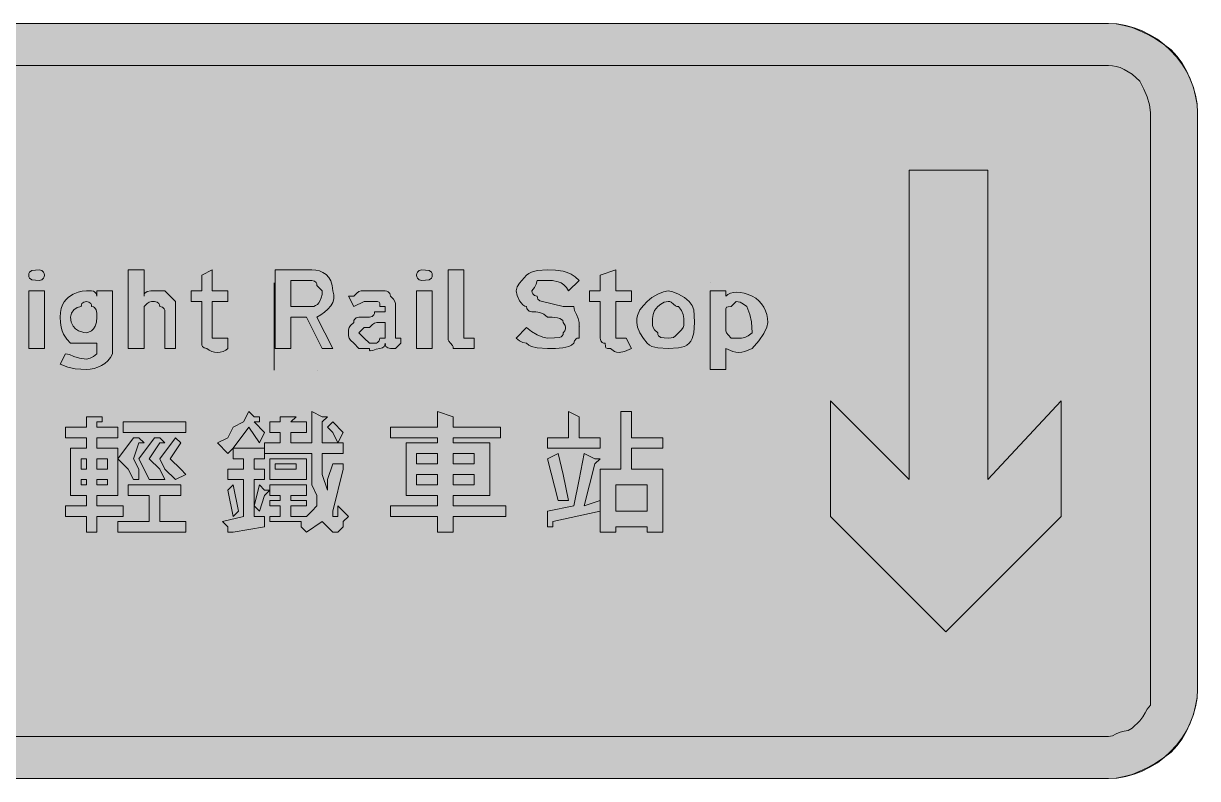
# Model space of a CAD drawing. Header units: metres. Extents: x 11 to 555, y 50 to 222.
# Drawn here: x 286.6 to 555.5, y 49.7 to 222.5 of the extents above; entities that cross this region are included whole.
import ezdxf

# ---------------------------------------------------------------- set-up
doc = ezdxf.new("R2010")
doc.units = ezdxf.units.M
for name, color, linetype, true_color in [('FILL_BLUE_0000FF', 7, 'Continuous', 0x0000ff), ('FILL_WHITE_FFFFFF', 7, 'Continuous', 0xffffff), ('STROKE_BLUE_0000FF', 7, 'Continuous', 0x0000ff), ('STROKE_WHITE_FFFFFF', 7, 'Continuous', 0xffffff)]:
    doc.layers.add(name, color=color, linetype=linetype, true_color=true_color)

msp = doc.modelspace()

# ---------------------------------------------------------------- hatches: boundary and pattern name
at = {"layer": 'FILL_BLUE_0000FF', "true_color": 0x0000ff}
h = msp.add_hatch(color=7, dxfattribs=at)
h.dxf.hatch_style = 1
h.paths.add_polyline_path([(535.05, 212.88), (535.95, 212.82), (536.85, 212.65), (537.75, 212.37), (538.65, 211.98), (540.45, 210.85), (542.25, 209.28), (543.13, 207.48), (543.9, 205.68), (544.44, 203.88), (544.65, 202.08), (544.65, 70.08), (544.65, 66.48), (543.94, 65.58), (543.45, 64.68), (542.96, 63.78), (542.25, 62.88), (540.45, 61.23), (539.55, 60.69), (538.65, 60.48), (537.75, 60.29), (536.85, 59.88), (535.95, 59.47), (535.05, 59.28), (31.05, 59.28), (30.1, 59.34), (29.08, 59.5), (28.03, 59.79), (27, 60.18), (26.02, 60.69), (25.14, 61.3), (24.41, 62.04), (23.85, 62.88), (22.27, 64.68), (21.15, 66.48), (20.76, 67.38), (20.47, 68.28), (20.31, 69.18), (20.25, 70.08), (20.25, 202.08), (20.31, 202.98), (20.47, 203.88), (20.76, 204.78), (21.15, 205.68), (22.27, 207.48), (23.85, 209.28), (24.41, 210.12), (25.14, 210.85), (26.02, 211.47), (27, 211.98), (28.03, 212.37), (29.08, 212.65), (30.1, 212.82), (31.05, 212.88), (535.05, 212.88)])
at = {"layer": 'FILL_WHITE_FFFFFF', "true_color": 0xffffff}
h = msp.add_hatch(color=7, dxfattribs=at)
h.dxf.hatch_style = 1
h.paths.add_polyline_path([(536.85, 222.37), (538.65, 222.05), (540.45, 221.53), (542.25, 220.83), (544.05, 219.96), (545.85, 218.94), (547.65, 217.77), (549.45, 216.48), (550.74, 215.02), (551.91, 213.39), (552.93, 211.61), (553.8, 209.73), (554.5, 207.8), (555.02, 205.85), (555.34, 203.93), (555.45, 202.08), (555.45, 70.08), (555.34, 68.23), (555.02, 66.31), (554.5, 64.36), (553.8, 62.43), (552.93, 60.55), (551.91, 58.77), (550.74, 57.14), (549.45, 55.68), (547.65, 54.39), (545.85, 53.22), (544.05, 52.2), (542.25, 51.33), (540.45, 50.63), (538.65, 50.11), (536.85, 49.79), (535.05, 49.68), (31.05, 49.68), (29.2, 49.79), (27.28, 50.11), (25.33, 50.63), (23.4, 51.33), (21.52, 52.2), (19.74, 53.22), (18.11, 54.39), (16.65, 55.68), (15.01, 57.14), (13.69, 58.77), (12.64, 60.55), (11.85, 62.43), (11.28, 64.36), (10.91, 66.31), (10.71, 68.23), (10.65, 70.08), (10.65, 202.08), (10.71, 203.93), (10.91, 205.85), (11.28, 207.8), (11.85, 209.73), (12.64, 211.61), (13.69, 213.39), (15.01, 215.02), (16.65, 216.48), (18.11, 217.77), (19.74, 218.94), (21.52, 219.96), (23.4, 220.83), (25.33, 221.53), (27.28, 222.05), (29.2, 222.37), (31.05, 222.48), (535.05, 222.48), (536.85, 222.37)])
h = msp.add_hatch(color=7, dxfattribs=at)
h.dxf.hatch_style = 1
h.paths.add_polyline_path([(507.45, 118.08), (524.25, 136.08), (524.25, 109.68), (497.85, 83.28), (471.45, 109.68), (471.45, 136.08), (489.45, 118.08), (489.45, 188.88), (507.45, 188.88), (507.45, 118.08)])
h = msp.add_hatch(color=7, dxfattribs=at)
h.dxf.hatch_style = 1
h.paths.add_polyline_path([(291.4, 164.48), (291.26, 164.19), (290.85, 163.83), (290.25, 163.68), (289.37, 163.7), (288.6, 163.83), (288.06, 164.19), (287.9, 164.48), (287.85, 164.88), (287.9, 165.28), (288.06, 165.57), (288.6, 165.93), (289.37, 166.06), (290.25, 166.08), (290.85, 165.93), (291.26, 165.57), (291.4, 165.28), (291.45, 164.88), (291.4, 164.48)])
h = msp.add_hatch(color=7, dxfattribs=at)
h.dxf.hatch_style = 1
h.paths.add_polyline_path([(319, 156.88), (318.86, 157.17), (318.45, 157.53), (317.85, 157.68), (317.8, 158.08), (317.66, 158.37), (317.25, 158.73), (316.65, 158.88), (315.94, 158.86), (315.45, 158.73), (314.96, 158.37), (314.25, 157.68), (314.25, 156.48), (314.25, 148.08), (310.65, 148.08), (310.65, 166.08), (314.25, 166.08), (314.25, 160.08), (314.3, 160.48), (314.46, 160.77), (315, 161.13), (315.77, 161.26), (316.65, 161.28), (319.05, 161.28), (321.45, 158.88), (321.45, 156.48), (321.45, 148.08), (319.05, 148.08), (319.05, 156.48), (319, 156.88)])
h = msp.add_hatch(color=7, dxfattribs=at)
h.dxf.hatch_style = 1
h.paths.add_polyline_path([(331.05, 150.48), (332.25, 150.48), (333.45, 150.48), (333.45, 148.08), (332.95, 147.69), (332.36, 147.4), (331.72, 147.24), (331.05, 147.18), (330.38, 147.24), (329.74, 147.4), (329.15, 147.69), (328.65, 148.08), (328.05, 148.23), (327.64, 148.59), (327.5, 148.88), (327.45, 149.28), (327.45, 150.48), (327.45, 158.88), (325.05, 158.88), (325.05, 161.28), (327.45, 161.28), (327.45, 164.88), (329.85, 166.08), (329.85, 161.28), (333.45, 161.28), (333.45, 158.88), (329.85, 158.88), (329.85, 150.48), (331.05, 150.48)])
h = msp.add_hatch(color=7, dxfattribs=at)
h.dxf.hatch_style = 1
h.paths.add_polyline_path([(351.45, 155.28), (347.85, 155.28), (347.85, 148.08), (344.25, 148.08), (344.25, 166.08), (352.65, 166.08), (353.55, 166.02), (354.41, 165.84), (355.22, 165.51), (355.95, 165.03), (356.56, 164.38), (357.04, 163.55), (357.34, 162.52), (357.45, 161.28), (357.74, 160.38), (357.73, 159.5), (357.47, 158.64), (357, 157.83), (356.36, 157.07), (355.59, 156.39), (354.74, 155.78), (353.85, 155.28), (357.45, 148.08), (355.05, 148.08), (351.45, 155.28)])
h.paths.add_polyline_path([(353.1, 157.74), (353.53, 157.9), (353.94, 158.19), (354.3, 158.58), (354.61, 159.09), (354.84, 159.7), (355, 160.44), (355.05, 161.28), (353.85, 162.48), (353.8, 162.88), (353.66, 163.17), (353.25, 163.53), (352.65, 163.68), (347.85, 163.68), (347.85, 157.68), (352.65, 157.68), (353.1, 157.74)], flags=16)
h = msp.add_hatch(color=7, dxfattribs=at)
h.dxf.hatch_style = 1
h.paths.add_polyline_path([(380.2, 164.48), (380.04, 164.19), (379.5, 163.83), (378.73, 163.7), (377.85, 163.68), (377.25, 163.83), (376.84, 164.19), (376.7, 164.48), (376.65, 164.88), (376.7, 165.28), (376.84, 165.57), (377.25, 165.93), (377.85, 166.08), (378.73, 166.06), (379.5, 165.93), (380.04, 165.57), (380.2, 165.28), (380.25, 164.88), (380.2, 164.48)])
h = msp.add_hatch(color=7, dxfattribs=at)
h.dxf.hatch_style = 1
h.paths.add_polyline_path([(383.85, 166.08), (387.45, 166.08), (387.45, 150.48), (388.65, 150.48), (389.85, 150.48), (389.85, 148.08), (388.65, 148.08), (386.25, 148.08), (385.05, 148.08), (385, 148.48), (384.86, 148.79), (384.45, 149.28), (384.04, 149.77), (383.9, 150.08), (383.85, 150.48), (383.85, 166.08)])
h = msp.add_hatch(color=7, dxfattribs=at)
h.dxf.hatch_style = 1
h.paths.add_polyline_path([(410.95, 162.07), (410.36, 162.67), (409.72, 163.09), (409.05, 163.38), (407.74, 163.64), (406.65, 163.68), (404.25, 163.68), (404.06, 162.8), (403.65, 162.03), (403.05, 161.28), (403.1, 160.88), (403.24, 160.59), (403.65, 160.23), (404.25, 160.08), (404.3, 159.68), (404.44, 159.39), (404.85, 159.03), (405.45, 158.88), (410.25, 157.68), (411.45, 157.68), (412.65, 157.68), (412.84, 156.78), (413.25, 155.88), (413.66, 154.98), (413.85, 154.08), (413.85, 152.88), (413.85, 151.68), (413.85, 150.48), (413.45, 150.43), (413.16, 150.29), (412.8, 149.88), (412.65, 149.28), (412.15, 148.88), (411.54, 148.59), (410.1, 148.23), (408.43, 148.1), (406.65, 148.08), (404.25, 148.23), (402.94, 148.59), (402.35, 148.88), (401.85, 149.28), (400.97, 149.47), (400.2, 149.88), (399.45, 150.48), (401.85, 152.88), (402.94, 152), (404.25, 151.23), (405.56, 150.69), (406.65, 150.48), (408.22, 150.5), (409.35, 150.63), (409.74, 150.77), (410.02, 150.99), (410.19, 151.28), (410.25, 151.68), (410.59, 152.13), (410.76, 152.56), (410.78, 152.97), (410.7, 153.33), (410.25, 154.08), (410.14, 154.48), (409.86, 154.77), (409.43, 154.99), (408.9, 155.13), (407.72, 155.26), (406.65, 155.28), (405.75, 155.97), (404.85, 156.33), (403.95, 156.46), (403.05, 156.48), (402.45, 156.63), (402.04, 156.99), (401.9, 157.28), (401.85, 157.68), (401.4, 157.79), (400.97, 158.07), (400.2, 159.03), (399.66, 160.21), (399.45, 161.28), (399.66, 162.18), (400.2, 163.08), (401.85, 164.88), (402.35, 165.28), (402.94, 165.57), (404.25, 165.93), (406.65, 166.08), (408.45, 166.04), (410.25, 165.78), (411.15, 165.49), (412.05, 165.07), (412.95, 164.47), (413.85, 163.68), (411.45, 161.28), (410.95, 162.07)])
h = msp.add_hatch(color=7, dxfattribs=at)
h.dxf.hatch_style = 1
h.paths.add_polyline_path([(423.45, 150.48), (424.65, 150.48), (425.85, 148.08), (424.26, 147.4), (423, 147.18), (422.46, 147.24), (421.97, 147.4), (421.05, 148.08), (420.36, 148.1), (420, 148.23), (419.87, 148.59), (419.85, 149.28), (419.45, 149.33), (419.16, 149.47), (418.8, 149.88), (418.65, 150.48), (418.65, 158.88), (416.25, 158.88), (416.25, 161.28), (418.65, 161.28), (418.65, 164.88), (422.25, 166.08), (422.25, 161.28), (425.85, 161.28), (425.85, 158.88), (422.25, 158.88), (422.25, 150.48), (423.45, 150.48)])
h = msp.add_hatch(color=7, dxfattribs=at)
h.dxf.hatch_style = 1
h.paths.add_polyline_path([(287.85, 148.08), (287.85, 161.28), (291.45, 161.28), (291.45, 148.08), (287.85, 148.08)])
h = msp.add_hatch(color=7, dxfattribs=at)
h.dxf.hatch_style = 1
h.paths.add_polyline_path([(296.57, 150.22), (295.8, 151.38), (295.49, 152.12), (295.26, 152.99), (295.1, 154.04), (295.05, 155.28), (295.12, 156.34), (295.31, 157.26), (295.6, 158.06), (295.99, 158.75), (296.44, 159.33), (296.95, 159.82), (298.05, 160.53), (299.15, 160.96), (300.11, 161.19), (301.05, 161.28), (302.25, 161.28), (302.65, 161.23), (302.94, 161.09), (303.3, 160.68), (303.45, 160.08), (303.45, 161.28), (307.05, 161.28), (307.05, 146.88), (306.55, 146.04), (305.94, 145.3), (305.26, 144.69), (304.5, 144.18), (303.69, 143.79), (302.83, 143.5), (301.95, 143.34), (301.05, 143.28), (298.5, 143.43), (296.83, 143.79), (295.05, 144.48), (296.25, 146.88), (297.17, 146.69), (298.2, 146.28), (299.46, 145.87), (301.05, 145.68), (301.93, 145.87), (302.7, 146.28), (303.45, 146.88), (303.45, 148.08), (303.45, 149.28), (301.05, 149.28), (297.45, 149.28), (296.57, 150.22)])
h.paths.add_polyline_path([(300.04, 158.37), (299.9, 158.08), (299.85, 157.68), (298.97, 157.47), (298.2, 156.93), (297.66, 156.16), (297.45, 155.28), (297.6, 154.09), (298.01, 153.2), (298.59, 152.56), (299.25, 152.13), (300.49, 151.74), (301.05, 151.68), (301.42, 151.74), (302.25, 152.13), (302.69, 152.56), (303.07, 153.2), (303.35, 154.09), (303.45, 155.28), (303.43, 156.16), (303.3, 156.93), (302.94, 157.47), (302.65, 157.63), (302.25, 157.68), (302.2, 158.08), (302.06, 158.37), (301.65, 158.73), (301.05, 158.88), (300.45, 158.73), (300.04, 158.37)], flags=16)
h = msp.add_hatch(color=7, dxfattribs=at)
h.dxf.hatch_style = 1
h.paths.add_polyline_path([(370.65, 148.08), (370.05, 148.23), (369.64, 148.59), (369.5, 148.88), (369.45, 149.28), (369.4, 148.88), (369.26, 148.59), (368.85, 148.23), (368.25, 148.08), (367.37, 147.91), (366.6, 147.63), (366.06, 147.57), (365.9, 147.74), (365.85, 148.08), (363.45, 148.08), (362.25, 149.28), (361.56, 149.99), (361.2, 150.48), (361.07, 150.97), (361.05, 151.68), (361.07, 152.39), (361.2, 152.88), (361.56, 153.37), (362.25, 154.08), (362.3, 154.48), (362.44, 154.77), (362.85, 155.13), (363.45, 155.28), (365.85, 155.28), (366.45, 155.43), (366.86, 155.79), (367, 156.08), (367.05, 156.48), (369.45, 156.48), (369.45, 157.68), (368.25, 157.68), (368.23, 158.37), (368.1, 158.73), (367.74, 158.86), (367.05, 158.88), (365.85, 158.88), (364.65, 158.88), (362.25, 157.68), (361.05, 160.08), (362.25, 160.08), (362.96, 160.77), (363.45, 161.13), (363.94, 161.26), (364.65, 161.28), (365.85, 161.28), (369.45, 161.28), (369.85, 161.23), (370.14, 161.09), (370.5, 160.68), (370.65, 160.08), (371.34, 159.37), (371.7, 158.88), (371.83, 158.39), (371.85, 157.68), (371.85, 156.48), (371.85, 155.28), (371.85, 150.48), (373.05, 150.48), (373.05, 149.28), (371.85, 148.08), (370.65, 148.08)])
h.paths.add_polyline_path([(367.45, 149.33), (367.74, 149.47), (368.1, 149.88), (368.25, 150.48), (369.45, 150.48), (369.45, 151.68), (369.45, 154.08), (368.25, 154.08), (367.54, 154.06), (367.05, 153.93), (366.56, 153.57), (365.85, 152.88), (364.65, 152.88), (363.45, 151.68), (364.65, 150.48), (365.85, 149.28), (367.05, 149.28), (367.45, 149.33)], flags=16)
h = msp.add_hatch(color=7, dxfattribs=at)
h.dxf.hatch_style = 1
h.paths.add_polyline_path([(376.65, 148.08), (376.65, 161.28), (380.25, 161.28), (380.25, 148.08), (376.65, 148.08)])
h = msp.add_hatch(color=7, dxfattribs=at)
h.dxf.hatch_style = 1
h.paths.add_polyline_path([(427.26, 155.67), (427.8, 156.93), (428.57, 157.96), (429.45, 158.88), (430.54, 159.76), (431.85, 160.53), (433.16, 161.07), (434.25, 161.28), (435.34, 161.07), (436.65, 160.53), (437.96, 159.76), (439.05, 158.88), (439.74, 157.96), (440.1, 156.93), (440.23, 155.67), (440.25, 154.08), (440.1, 151.68), (439.74, 150.37), (439.45, 149.78), (439.05, 149.28), (438.55, 148.88), (437.96, 148.59), (436.65, 148.23), (434.25, 148.08), (431.85, 148.23), (430.54, 148.59), (429.95, 148.88), (429.45, 149.28), (428.57, 150.37), (427.8, 151.68), (427.26, 152.99), (427.05, 154.08), (427.1, 154.93), (427.26, 155.67)])
h.paths.add_polyline_path([(432.6, 158.28), (431.85, 157.68), (431.16, 156.78), (430.8, 155.88), (430.67, 154.98), (430.65, 154.08), (430.67, 153.37), (430.8, 152.88), (431.16, 152.39), (431.85, 151.68), (431.9, 151.28), (432.06, 150.99), (432.6, 150.63), (433.37, 150.5), (434.25, 150.48), (434.96, 150.5), (435.45, 150.63), (435.94, 150.99), (436.65, 151.68), (437.34, 152.39), (437.7, 152.88), (437.83, 153.37), (437.85, 154.08), (437.83, 154.98), (437.7, 155.88), (437.34, 156.78), (436.65, 157.68), (436.25, 157.73), (435.94, 157.87), (435.45, 158.28), (434.96, 158.69), (434.65, 158.83), (434.25, 158.88), (433.37, 158.69), (432.6, 158.28)], flags=16)
h = msp.add_hatch(color=7, dxfattribs=at)
h.dxf.hatch_style = 1
h.paths.add_polyline_path([(448.56, 160.75), (449.24, 160.92), (450, 160.98), (450.81, 160.92), (451.67, 160.75), (452.55, 160.47), (453.45, 160.08), (454.29, 159.58), (455.02, 158.97), (455.64, 158.29), (456.15, 157.53), (456.54, 156.72), (456.82, 155.86), (456.99, 154.98), (457.05, 154.08), (456.82, 152.97), (456.15, 151.53), (455.02, 149.86), (453.45, 148.08), (451.84, 147.4), (451.13, 147.24), (450.45, 147.18), (449.77, 147.24), (449.06, 147.4), (447.45, 148.08), (447.45, 143.28), (443.85, 143.28), (443.85, 161.28), (447.45, 161.28), (447.45, 160.08), (447.95, 160.47), (448.56, 160.75)])
h.paths.add_polyline_path([(447.6, 157.53), (447.47, 157.17), (447.45, 156.48), (447.45, 155.28), (447.45, 152.88), (447.47, 152.17), (447.6, 151.68), (447.96, 151.19), (448.65, 150.48), (451.05, 150.48), (451.8, 150.63), (452.57, 150.99), (453.45, 151.68), (453.3, 154.23), (452.94, 155.9), (452.25, 157.68), (451.5, 158.28), (450.73, 158.69), (449.85, 158.88), (448.65, 157.68), (447.96, 157.66), (447.6, 157.53)], flags=16)
h = msp.add_hatch(color=7, dxfattribs=at)
h.dxf.hatch_style = 1
h.paths.add_polyline_path([(304.65, 131.28), (303.45, 131.28), (303.45, 130.08), (308.25, 130.08), (308.25, 127.68), (303.45, 127.68), (303.45, 125.28), (308.25, 125.28), (308.25, 114.48), (303.45, 114.48), (303.45, 112.08), (309.45, 112.08), (309.45, 109.68), (303.45, 109.68), (303.45, 106.08), (301.05, 106.08), (301.05, 109.68), (296.25, 109.68), (296.25, 112.08), (301.05, 112.08), (301.05, 114.48), (297.45, 114.48), (297.45, 125.28), (301.05, 125.28), (301.05, 127.68), (296.25, 127.68), (296.25, 130.08), (301.05, 130.08), (301.05, 132.48), (303.45, 132.48), (304.65, 132.48), (304.65, 131.28)])
h.paths.add_polyline_path([(301.05, 120.48), (301.05, 122.88), (299.85, 122.88), (299.85, 120.48), (301.05, 120.48)], flags=16)
h.paths.add_polyline_path([(303.45, 120.48), (305.85, 120.48), (305.85, 122.88), (303.45, 122.88), (303.45, 120.48)], flags=16)
h.paths.add_polyline_path([(299.85, 118.08), (299.85, 116.88), (301.05, 116.88), (301.05, 118.08), (299.85, 118.08)], flags=16)
h.paths.add_polyline_path([(305.85, 118.08), (303.45, 118.08), (303.45, 116.88), (305.85, 116.88), (305.85, 118.08)], flags=16)
h = msp.add_hatch(color=7, dxfattribs=at)
h.dxf.hatch_style = 1
h.paths.add_polyline_path([(334.65, 130.08), (337.05, 131.28), (338.25, 133.68), (339.45, 132.48), (340.65, 132.48), (340.65, 131.28), (339.45, 131.28), (341.85, 128.88), (340.65, 126.48), (338.25, 130.08), (334.65, 125.28), (333.45, 124.08), (331.05, 126.48), (333.45, 127.68), (334.65, 130.08)])
h = msp.add_hatch(color=7, dxfattribs=at)
h.dxf.hatch_style = 1
h.paths.add_polyline_path([(345.45, 131.28), (345.45, 132.48), (347.85, 132.48), (349.05, 132.48), (347.85, 131.28), (351.45, 131.28), (351.45, 128.88), (347.85, 128.88), (347.85, 126.48), (352.65, 126.48), (352.65, 133.68), (355.05, 132.48), (356.25, 132.48), (355.05, 131.28), (355.05, 126.48), (359.85, 126.48), (359.85, 124.08), (355.05, 124.08), (355.05, 119.28), (356.25, 115.68), (356.25, 118.08), (357.45, 121.68), (359.85, 121.68), (359.85, 120.48), (357.45, 110.88), (357.45, 109.68), (358.65, 109.68), (358.65, 112.08), (361.05, 109.68), (359.85, 108.48), (359.85, 107.28), (358.65, 106.08), (357.45, 106.08), (356.25, 107.28), (355.05, 108.48), (351.45, 106.08), (350.25, 107.28), (350.25, 108.48), (343.05, 108.48), (343.05, 109.68), (345.45, 109.68), (345.45, 112.08), (343.05, 112.08), (343.05, 113.28), (345.45, 113.28), (345.45, 114.48), (343.05, 114.48), (343.05, 116.88), (351.45, 116.88), (351.45, 114.48), (347.85, 114.48), (347.85, 113.28), (351.45, 113.28), (351.45, 112.08), (347.85, 112.08), (347.85, 109.68), (351.45, 109.68), (352.65, 110.88), (353.85, 112.08), (353.85, 114.48), (352.65, 116.88), (352.65, 120.48), (352.65, 124.08), (341.85, 124.08), (341.85, 126.48), (345.45, 126.48), (345.45, 128.88), (343.05, 128.88), (343.05, 131.28), (345.45, 131.28)])
h = msp.add_hatch(color=7, dxfattribs=at)
h.dxf.hatch_style = 1
h.paths.add_polyline_path([(395.85, 130.08), (395.85, 127.68), (385.05, 127.68), (385.05, 126.48), (393.45, 126.48), (393.45, 114.48), (385.05, 114.48), (385.05, 112.08), (397.05, 112.08), (397.05, 109.68), (385.05, 109.68), (385.05, 106.08), (381.45, 106.08), (381.45, 109.68), (370.65, 109.68), (370.65, 112.08), (381.45, 112.08), (381.45, 114.48), (374.25, 114.48), (374.25, 126.48), (381.45, 126.48), (381.45, 127.68), (370.65, 127.68), (370.65, 130.08), (381.45, 130.08), (381.45, 133.68), (385.05, 132.48), (385.05, 130.08), (395.85, 130.08)])
h.paths.add_polyline_path([(381.45, 121.68), (381.45, 124.08), (376.65, 124.08), (376.65, 121.68), (381.45, 121.68)], flags=16)
h.paths.add_polyline_path([(376.65, 116.88), (381.45, 116.88), (381.45, 119.28), (376.65, 119.28), (376.65, 116.88)], flags=16)
h.paths.add_polyline_path([(385.05, 124.08), (385.05, 121.68), (389.85, 121.68), (389.85, 124.08), (385.05, 124.08)], flags=16)
h.paths.add_polyline_path([(389.85, 119.28), (385.05, 119.28), (385.05, 116.88), (389.85, 116.88), (389.85, 119.28)], flags=16)
h = msp.add_hatch(color=7, dxfattribs=at)
h.dxf.hatch_style = 1
h.paths.add_polyline_path([(418.65, 127.68), (418.65, 125.28), (406.65, 125.28), (406.65, 127.68), (411.45, 127.68), (411.45, 133.68), (413.85, 132.48), (413.85, 127.68), (418.65, 127.68)])
h = msp.add_hatch(color=7, dxfattribs=at)
h.dxf.hatch_style = 1
h.paths.add_polyline_path([(433.05, 125.28), (425.85, 125.28), (425.85, 120.48), (433.05, 120.48), (433.05, 106.08), (429.45, 106.08), (429.45, 107.28), (422.25, 107.28), (422.25, 106.08), (418.65, 106.08), (418.65, 120.48), (423.45, 120.48), (423.45, 133.68), (425.85, 133.68), (425.85, 132.48), (425.85, 127.68), (433.05, 127.68), (433.05, 125.28)])
h.paths.add_polyline_path([(429.45, 116.88), (422.25, 116.88), (422.25, 110.88), (429.45, 110.88), (429.45, 116.88)], flags=16)
h = msp.add_hatch(color=7, dxfattribs=at)
h.dxf.hatch_style = 1
h.paths.add_polyline_path([(323.85, 131.28), (323.85, 128.88), (309.45, 128.88), (309.45, 131.28), (323.85, 131.28)])
h = msp.add_hatch(color=7, dxfattribs=at)
h.dxf.hatch_style = 1
h.paths.add_polyline_path([(357.45, 128.88), (356.25, 130.08), (357.45, 131.28), (359.85, 128.88), (358.65, 126.48), (357.45, 128.88)])
h = msp.add_hatch(color=7, dxfattribs=at)
h.dxf.hatch_style = 1
h.paths.add_polyline_path([(313.05, 127.68), (314.25, 126.48), (313.05, 126.48), (311.85, 122.88), (313.05, 120.48), (313.05, 118.08), (311.85, 118.08), (310.65, 120.48), (308.25, 122.88), (311.85, 127.68), (313.05, 127.68)])
h = msp.add_hatch(color=7, dxfattribs=at)
h.dxf.hatch_style = 1
h.paths.add_polyline_path([(317.85, 127.68), (319.05, 126.48), (317.85, 126.48), (315.45, 122.88), (317.85, 120.48), (319.05, 118.08), (315.45, 118.08), (314.25, 120.48), (313.05, 122.88), (316.65, 127.68), (317.85, 127.68)])
h = msp.add_hatch(color=7, dxfattribs=at)
h.dxf.hatch_style = 1
h.paths.add_polyline_path([(322.65, 120.48), (323.85, 119.28), (321.45, 118.08), (319.05, 120.48), (317.85, 122.88), (321.45, 127.68), (322.65, 126.48), (320.25, 122.88), (322.65, 120.48)])
h = msp.add_hatch(color=7, dxfattribs=at)
h.dxf.hatch_style = 1
h.paths.add_polyline_path([(334.65, 106.08), (333.45, 106.08), (333.45, 107.28), (332.25, 108.48), (337.05, 109.68), (337.05, 118.08), (333.45, 118.08), (333.45, 120.48), (337.05, 120.48), (337.05, 122.88), (334.65, 122.88), (334.65, 125.28), (341.85, 125.28), (341.85, 122.88), (339.45, 122.88), (339.45, 120.48), (341.85, 120.48), (341.85, 118.08), (339.45, 118.08), (339.45, 112.08), (339.45, 109.68), (341.85, 109.68), (341.85, 107.28), (334.65, 106.08)])
h = msp.add_hatch(color=7, dxfattribs=at)
h.dxf.hatch_style = 1
h.paths.add_polyline_path([(412.65, 112.08), (413.85, 118.08), (415.05, 124.08), (417.45, 122.88), (418.65, 122.88), (417.45, 121.68), (415.05, 112.08), (418.65, 113.28), (418.65, 110.88), (407.85, 108.48), (407.85, 107.28), (406.65, 107.28), (406.65, 108.48), (406.65, 110.88), (412.65, 112.08)])
h = msp.add_hatch(color=7, dxfattribs=at)
h.dxf.hatch_style = 1
h.paths.add_polyline_path([(406.65, 122.88), (409.05, 124.08), (410.25, 119.28), (411.45, 113.28), (409.05, 113.28), (406.65, 122.88)])
h = msp.add_hatch(color=7, dxfattribs=at)
h.dxf.hatch_style = 1
h.paths.add_polyline_path([(351.45, 118.08), (343.05, 118.08), (343.05, 122.88), (351.45, 122.88), (351.45, 118.08)])
h.paths.add_polyline_path([(349.05, 121.68), (344.25, 121.68), (344.25, 120.48), (349.05, 120.48), (349.05, 121.68)], flags=16)
h = msp.add_hatch(color=7, dxfattribs=at)
h.dxf.hatch_style = 1
h.paths.add_polyline_path([(322.65, 116.88), (322.65, 114.48), (317.85, 114.48), (317.85, 108.48), (323.85, 108.48), (323.85, 106.08), (308.25, 106.08), (308.25, 108.48), (315.45, 108.48), (315.45, 114.48), (310.65, 114.48), (310.65, 116.88), (322.65, 116.88)])
h = msp.add_hatch(color=7, dxfattribs=at)
h.dxf.hatch_style = 1
h.paths.add_polyline_path([(333.45, 115.68), (334.65, 116.88), (335.85, 110.88), (334.65, 109.68), (333.45, 115.68)])
h = msp.add_hatch(color=7, dxfattribs=at)
h.dxf.hatch_style = 1
h.paths.add_polyline_path([(343.05, 115.68), (341.85, 114.48), (340.65, 110.88), (339.45, 112.08), (340.65, 116.88), (341.85, 115.68), (343.05, 115.68)])

# ---------------------------------------------------------------- linework, layer by layer
at = {"layer": 'FILL_BLUE_0000FF', "lineweight": 0, "true_color": 0x0000ff}
msp.add_lwpolyline([(31.05, 212.88), (535.05, 212.88), (535.95, 212.82), (536.85, 212.65), (537.75, 212.37), (538.65, 211.98), (540.45, 210.85), (542.25, 209.28), (543.13, 207.48), (543.9, 205.68), (544.44, 203.88), (544.65, 202.08), (544.65, 70.08), (544.65, 66.48), (543.94, 65.58), (543.45, 64.68), (542.96, 63.78), (542.25, 62.88), (540.45, 61.23), (539.55, 60.69), (538.65, 60.48), (537.75, 60.29), (536.85, 59.88), (535.95, 59.47), (535.05, 59.28), (31.05, 59.28)], dxfattribs=at)
at = {"layer": 'FILL_WHITE_FFFFFF', "lineweight": 0, "true_color": 0xffffff}
msp.add_lwpolyline([(31.05, 222.48), (535.05, 222.48), (536.85, 222.37), (538.65, 222.05), (540.45, 221.53), (542.25, 220.83), (544.05, 219.96), (545.85, 218.94), (547.65, 217.77), (549.45, 216.48), (550.74, 215.02), (551.91, 213.39), (552.93, 211.61), (553.8, 209.73), (554.5, 207.8), (555.02, 205.85), (555.34, 203.93), (555.45, 202.08), (555.45, 70.08), (555.34, 68.23), (555.02, 66.31), (554.5, 64.36), (553.8, 62.43), (552.93, 60.55), (551.91, 58.77), (550.74, 57.14), (549.45, 55.68), (547.65, 54.39), (545.85, 53.22), (544.05, 52.2), (542.25, 51.33), (540.45, 50.63), (538.65, 50.11), (536.85, 49.79), (535.05, 49.68), (31.05, 49.68)], dxfattribs=at)
for points in [[(507.45, 118.08), (524.25, 136.08), (524.25, 109.68), (497.85, 83.28), (471.45, 109.68), (471.45, 136.08), (489.45, 118.08), (489.45, 188.88), (507.45, 188.88)], [(291.4, 164.48), (291.26, 164.19), (290.85, 163.83), (290.25, 163.68), (289.37, 163.7), (288.6, 163.83), (288.06, 164.19), (287.9, 164.48), (287.85, 164.88), (287.9, 165.28), (288.06, 165.57), (288.6, 165.93), (289.37, 166.06), (290.25, 166.08), (290.85, 165.93), (291.26, 165.57), (291.4, 165.28), (291.45, 164.88)], [(319, 156.88), (318.86, 157.17), (318.45, 157.53), (317.85, 157.68), (317.8, 158.08), (317.66, 158.37), (317.25, 158.73), (316.65, 158.88), (315.94, 158.86), (315.45, 158.73), (314.96, 158.37), (314.25, 157.68), (314.25, 156.48), (314.25, 148.08), (310.65, 148.08), (310.65, 166.08), (314.25, 166.08), (314.25, 160.08), (314.3, 160.48), (314.46, 160.77), (315, 161.13), (315.77, 161.26), (316.65, 161.28), (319.05, 161.28), (321.45, 158.88), (321.45, 156.48), (321.45, 148.08), (319.05, 148.08), (319.05, 156.48)], [(331.05, 150.48), (332.25, 150.48), (333.45, 150.48), (333.45, 148.08), (332.95, 147.69), (332.36, 147.4), (331.72, 147.24), (331.05, 147.18), (330.38, 147.24), (329.74, 147.4), (329.15, 147.69), (328.65, 148.08), (328.05, 148.23), (327.64, 148.59), (327.5, 148.88), (327.45, 149.28), (327.45, 150.48), (327.45, 158.88), (325.05, 158.88), (325.05, 161.28), (327.45, 161.28), (327.45, 164.88), (329.85, 166.08), (329.85, 161.28), (333.45, 161.28), (333.45, 158.88), (329.85, 158.88), (329.85, 150.48)], [(351.45, 155.28), (347.85, 155.28), (347.85, 148.08), (344.25, 148.08), (344.25, 166.08), (352.65, 166.08), (353.55, 166.02), (354.41, 165.84), (355.22, 165.51), (355.95, 165.03), (356.56, 164.38), (357.04, 163.55), (357.34, 162.52), (357.45, 161.28), (357.74, 160.38), (357.73, 159.5), (357.47, 158.64), (357, 157.83), (356.36, 157.07), (355.59, 156.39), (354.74, 155.78), (353.85, 155.28), (357.45, 148.08), (355.05, 148.08)], [(380.2, 164.48), (380.04, 164.19), (379.5, 163.83), (378.73, 163.7), (377.85, 163.68), (377.25, 163.83), (376.84, 164.19), (376.7, 164.48), (376.65, 164.88), (376.7, 165.28), (376.84, 165.57), (377.25, 165.93), (377.85, 166.08), (378.73, 166.06), (379.5, 165.93), (380.04, 165.57), (380.2, 165.28), (380.25, 164.88)], [(383.85, 166.08), (387.45, 166.08), (387.45, 150.48), (388.65, 150.48), (389.85, 150.48), (389.85, 148.08), (388.65, 148.08), (386.25, 148.08), (385.05, 148.08), (385, 148.48), (384.86, 148.79), (384.45, 149.28), (384.04, 149.77), (383.9, 150.08), (383.85, 150.48)], [(410.95, 162.07), (410.36, 162.67), (409.72, 163.09), (409.05, 163.38), (407.74, 163.64), (406.65, 163.68), (404.25, 163.68), (404.06, 162.8), (403.65, 162.03), (403.05, 161.28), (403.1, 160.88), (403.24, 160.59), (403.65, 160.23), (404.25, 160.08), (404.3, 159.68), (404.44, 159.39), (404.85, 159.03), (405.45, 158.88), (410.25, 157.68), (411.45, 157.68), (412.65, 157.68), (412.84, 156.78), (413.25, 155.88), (413.66, 154.98), (413.85, 154.08), (413.85, 152.88), (413.85, 151.68), (413.85, 150.48), (413.45, 150.43), (413.16, 150.29), (412.8, 149.88), (412.65, 149.28), (412.15, 148.88), (411.54, 148.59), (410.1, 148.23), (408.43, 148.1), (406.65, 148.08), (404.25, 148.23), (402.94, 148.59), (402.35, 148.88), (401.85, 149.28), (400.97, 149.47), (400.2, 149.88), (399.45, 150.48), (401.85, 152.88), (402.94, 152), (404.25, 151.23), (405.56, 150.69), (406.65, 150.48), (408.22, 150.5), (409.35, 150.63), (409.74, 150.77), (410.02, 150.99), (410.19, 151.28), (410.25, 151.68), (410.59, 152.13), (410.76, 152.56), (410.78, 152.97), (410.7, 153.33), (410.25, 154.08), (410.14, 154.48), (409.86, 154.77), (409.43, 154.99), (408.9, 155.13), (407.72, 155.26), (406.65, 155.28), (405.75, 155.97), (404.85, 156.33), (403.95, 156.46), (403.05, 156.48), (402.45, 156.63), (402.04, 156.99), (401.9, 157.28), (401.85, 157.68), (401.4, 157.79), (400.97, 158.07), (400.2, 159.03), (399.66, 160.21), (399.45, 161.28), (399.66, 162.18), (400.2, 163.08), (401.85, 164.88), (402.35, 165.28), (402.94, 165.57), (404.25, 165.93), (406.65, 166.08), (408.45, 166.04), (410.25, 165.78), (411.15, 165.49), (412.05, 165.07), (412.95, 164.47), (413.85, 163.68), (411.45, 161.28)], [(423.45, 150.48), (424.65, 150.48), (425.85, 148.08), (424.26, 147.4), (423, 147.18), (422.46, 147.24), (421.97, 147.4), (421.05, 148.08), (420.36, 148.1), (420, 148.23), (419.87, 148.59), (419.85, 149.28), (419.45, 149.33), (419.16, 149.47), (418.8, 149.88), (418.65, 150.48), (418.65, 158.88), (416.25, 158.88), (416.25, 161.28), (418.65, 161.28), (418.65, 164.88), (422.25, 166.08), (422.25, 161.28), (425.85, 161.28), (425.85, 158.88), (422.25, 158.88), (422.25, 150.48)], [(353.1, 157.74), (353.53, 157.9), (353.94, 158.19), (354.3, 158.58), (354.61, 159.09), (354.84, 159.7), (355, 160.44), (355.05, 161.28), (353.85, 162.48), (353.8, 162.88), (353.66, 163.17), (353.25, 163.53), (352.65, 163.68), (347.85, 163.68), (347.85, 157.68), (352.65, 157.68)], [(287.85, 148.08), (287.85, 161.28), (291.45, 161.28), (291.45, 148.08)], [(296.57, 150.22), (295.8, 151.38), (295.49, 152.12), (295.26, 152.99), (295.1, 154.04), (295.05, 155.28), (295.12, 156.34), (295.31, 157.26), (295.6, 158.06), (295.99, 158.75), (296.44, 159.33), (296.95, 159.82), (298.05, 160.53), (299.15, 160.96), (300.11, 161.19), (301.05, 161.28), (302.25, 161.28), (302.65, 161.23), (302.94, 161.09), (303.3, 160.68), (303.45, 160.08), (303.45, 161.28), (307.05, 161.28), (307.05, 146.88), (306.55, 146.04), (305.94, 145.3), (305.26, 144.69), (304.5, 144.18), (303.69, 143.79), (302.83, 143.5), (301.95, 143.34), (301.05, 143.28), (298.5, 143.43), (296.83, 143.79), (295.05, 144.48), (296.25, 146.88), (297.17, 146.69), (298.2, 146.28), (299.46, 145.87), (301.05, 145.68), (301.93, 145.87), (302.7, 146.28), (303.45, 146.88), (303.45, 148.08), (303.45, 149.28), (301.05, 149.28), (297.45, 149.28)], [(300.04, 158.37), (299.9, 158.08), (299.85, 157.68), (298.97, 157.47), (298.2, 156.93), (297.66, 156.16), (297.45, 155.28), (297.6, 154.09), (298.01, 153.2), (298.59, 152.56), (299.25, 152.13), (300.49, 151.74), (301.05, 151.68), (301.42, 151.74), (302.25, 152.13), (302.69, 152.56), (303.07, 153.2), (303.35, 154.09), (303.45, 155.28), (303.43, 156.16), (303.3, 156.93), (302.94, 157.47), (302.65, 157.63), (302.25, 157.68), (302.2, 158.08), (302.06, 158.37), (301.65, 158.73), (301.05, 158.88), (300.45, 158.73)], [(370.65, 148.08), (370.05, 148.23), (369.64, 148.59), (369.5, 148.88), (369.45, 149.28), (369.4, 148.88), (369.26, 148.59), (368.85, 148.23), (368.25, 148.08), (367.37, 147.91), (366.6, 147.63), (366.06, 147.57), (365.9, 147.74), (365.85, 148.08), (363.45, 148.08), (362.25, 149.28), (361.56, 149.99), (361.2, 150.48), (361.07, 150.97), (361.05, 151.68), (361.07, 152.39), (361.2, 152.88), (361.56, 153.37), (362.25, 154.08), (362.3, 154.48), (362.44, 154.77), (362.85, 155.13), (363.45, 155.28), (365.85, 155.28), (366.45, 155.43), (366.86, 155.79), (367, 156.08), (367.05, 156.48), (369.45, 156.48), (369.45, 157.68), (368.25, 157.68), (368.23, 158.37), (368.1, 158.73), (367.74, 158.86), (367.05, 158.88), (365.85, 158.88), (364.65, 158.88), (362.25, 157.68), (361.05, 160.08), (362.25, 160.08), (362.96, 160.77), (363.45, 161.13), (363.94, 161.26), (364.65, 161.28), (365.85, 161.28), (369.45, 161.28), (369.85, 161.23), (370.14, 161.09), (370.5, 160.68), (370.65, 160.08), (371.34, 159.37), (371.7, 158.88), (371.83, 158.39), (371.85, 157.68), (371.85, 156.48), (371.85, 155.28), (371.85, 150.48), (373.05, 150.48), (373.05, 149.28), (371.85, 148.08)], [(376.65, 148.08), (376.65, 161.28), (380.25, 161.28), (380.25, 148.08)], [(427.26, 155.67), (427.8, 156.93), (428.57, 157.96), (429.45, 158.88), (430.54, 159.76), (431.85, 160.53), (433.16, 161.07), (434.25, 161.28), (435.34, 161.07), (436.65, 160.53), (437.96, 159.76), (439.05, 158.88), (439.74, 157.96), (440.1, 156.93), (440.23, 155.67), (440.25, 154.08), (440.1, 151.68), (439.74, 150.37), (439.45, 149.78), (439.05, 149.28), (438.55, 148.88), (437.96, 148.59), (436.65, 148.23), (434.25, 148.08), (431.85, 148.23), (430.54, 148.59), (429.95, 148.88), (429.45, 149.28), (428.57, 150.37), (427.8, 151.68), (427.26, 152.99), (427.05, 154.08), (427.1, 154.93)], [(432.6, 158.28), (431.85, 157.68), (431.16, 156.78), (430.8, 155.88), (430.67, 154.98), (430.65, 154.08), (430.67, 153.37), (430.8, 152.88), (431.16, 152.39), (431.85, 151.68), (431.9, 151.28), (432.06, 150.99), (432.6, 150.63), (433.37, 150.5), (434.25, 150.48), (434.96, 150.5), (435.45, 150.63), (435.94, 150.99), (436.65, 151.68), (437.34, 152.39), (437.7, 152.88), (437.83, 153.37), (437.85, 154.08), (437.83, 154.98), (437.7, 155.88), (437.34, 156.78), (436.65, 157.68), (436.25, 157.73), (435.94, 157.87), (435.45, 158.28), (434.96, 158.69), (434.65, 158.83), (434.25, 158.88), (433.37, 158.69)], [(448.56, 160.75), (449.24, 160.92), (450, 160.98), (450.81, 160.92), (451.67, 160.75), (452.55, 160.47), (453.45, 160.08), (454.29, 159.58), (455.02, 158.97), (455.64, 158.29), (456.15, 157.53), (456.54, 156.72), (456.82, 155.86), (456.99, 154.98), (457.05, 154.08), (456.82, 152.97), (456.15, 151.53), (455.02, 149.86), (453.45, 148.08), (451.84, 147.4), (451.13, 147.24), (450.45, 147.18), (449.77, 147.24), (449.06, 147.4), (447.45, 148.08), (447.45, 143.28), (443.85, 143.28), (443.85, 161.28), (447.45, 161.28), (447.45, 160.08), (447.95, 160.47)], [(447.6, 157.53), (447.47, 157.17), (447.45, 156.48), (447.45, 155.28), (447.45, 152.88), (447.47, 152.17), (447.6, 151.68), (447.96, 151.19), (448.65, 150.48), (451.05, 150.48), (451.8, 150.63), (452.57, 150.99), (453.45, 151.68), (453.3, 154.23), (452.94, 155.9), (452.25, 157.68), (451.5, 158.28), (450.73, 158.69), (449.85, 158.88), (448.65, 157.68), (447.96, 157.66)], [(367.45, 149.33), (367.74, 149.47), (368.1, 149.88), (368.25, 150.48), (369.45, 150.48), (369.45, 151.68), (369.45, 154.08), (368.25, 154.08), (367.54, 154.06), (367.05, 153.93), (366.56, 153.57), (365.85, 152.88), (364.65, 152.88), (363.45, 151.68), (364.65, 150.48), (365.85, 149.28), (367.05, 149.28)], [(304.65, 131.28), (303.45, 131.28), (303.45, 130.08), (308.25, 130.08), (308.25, 127.68), (303.45, 127.68), (303.45, 125.28), (308.25, 125.28), (308.25, 114.48), (303.45, 114.48), (303.45, 112.08), (309.45, 112.08), (309.45, 109.68), (303.45, 109.68), (303.45, 106.08), (301.05, 106.08), (301.05, 109.68), (296.25, 109.68), (296.25, 112.08), (301.05, 112.08), (301.05, 114.48), (297.45, 114.48), (297.45, 125.28), (301.05, 125.28), (301.05, 127.68), (296.25, 127.68), (296.25, 130.08), (301.05, 130.08), (301.05, 132.48), (303.45, 132.48), (304.65, 132.48)], [(334.65, 130.08), (337.05, 131.28), (338.25, 133.68), (339.45, 132.48), (340.65, 132.48), (340.65, 131.28), (339.45, 131.28), (341.85, 128.88), (340.65, 126.48), (338.25, 130.08), (334.65, 125.28), (333.45, 124.08), (331.05, 126.48), (333.45, 127.68)], [(345.45, 131.28), (345.45, 132.48), (347.85, 132.48), (349.05, 132.48), (347.85, 131.28), (351.45, 131.28), (351.45, 128.88), (347.85, 128.88), (347.85, 126.48), (352.65, 126.48), (352.65, 133.68), (355.05, 132.48), (356.25, 132.48), (355.05, 131.28), (355.05, 126.48), (359.85, 126.48), (359.85, 124.08), (355.05, 124.08), (355.05, 119.28), (356.25, 115.68), (356.25, 118.08), (357.45, 121.68), (359.85, 121.68), (359.85, 120.48), (357.45, 110.88), (357.45, 109.68), (358.65, 109.68), (358.65, 112.08), (361.05, 109.68), (359.85, 108.48), (359.85, 107.28), (358.65, 106.08), (357.45, 106.08), (356.25, 107.28), (355.05, 108.48), (351.45, 106.08), (350.25, 107.28), (350.25, 108.48), (343.05, 108.48), (343.05, 109.68), (345.45, 109.68), (345.45, 112.08), (343.05, 112.08), (343.05, 113.28), (345.45, 113.28), (345.45, 114.48), (343.05, 114.48), (343.05, 116.88), (351.45, 116.88), (351.45, 114.48), (347.85, 114.48), (347.85, 113.28), (351.45, 113.28), (351.45, 112.08), (347.85, 112.08), (347.85, 109.68), (351.45, 109.68), (352.65, 110.88), (353.85, 112.08), (353.85, 114.48), (352.65, 116.88), (352.65, 120.48), (352.65, 124.08), (341.85, 124.08), (341.85, 126.48), (345.45, 126.48), (345.45, 128.88), (343.05, 128.88), (343.05, 131.28)], [(395.85, 130.08), (395.85, 127.68), (385.05, 127.68), (385.05, 126.48), (393.45, 126.48), (393.45, 114.48), (385.05, 114.48), (385.05, 112.08), (397.05, 112.08), (397.05, 109.68), (385.05, 109.68), (385.05, 106.08), (381.45, 106.08), (381.45, 109.68), (370.65, 109.68), (370.65, 112.08), (381.45, 112.08), (381.45, 114.48), (374.25, 114.48), (374.25, 126.48), (381.45, 126.48), (381.45, 127.68), (370.65, 127.68), (370.65, 130.08), (381.45, 130.08), (381.45, 133.68), (385.05, 132.48), (385.05, 130.08)], [(418.65, 127.68), (418.65, 125.28), (406.65, 125.28), (406.65, 127.68), (411.45, 127.68), (411.45, 133.68), (413.85, 132.48), (413.85, 127.68)], [(433.05, 125.28), (425.85, 125.28), (425.85, 120.48), (433.05, 120.48), (433.05, 106.08), (429.45, 106.08), (429.45, 107.28), (422.25, 107.28), (422.25, 106.08), (418.65, 106.08), (418.65, 120.48), (423.45, 120.48), (423.45, 133.68), (425.85, 133.68), (425.85, 132.48), (425.85, 127.68), (433.05, 127.68)], [(323.85, 131.28), (323.85, 128.88), (309.45, 128.88), (309.45, 131.28)], [(357.45, 128.88), (356.25, 130.08), (357.45, 131.28), (359.85, 128.88), (358.65, 126.48)], [(313.05, 127.68), (314.25, 126.48), (313.05, 126.48), (311.85, 122.88), (313.05, 120.48), (313.05, 118.08), (311.85, 118.08), (310.65, 120.48), (308.25, 122.88), (311.85, 127.68)], [(317.85, 127.68), (319.05, 126.48), (317.85, 126.48), (315.45, 122.88), (317.85, 120.48), (319.05, 118.08), (315.45, 118.08), (314.25, 120.48), (313.05, 122.88), (316.65, 127.68)], [(322.65, 120.48), (323.85, 119.28), (321.45, 118.08), (319.05, 120.48), (317.85, 122.88), (321.45, 127.68), (322.65, 126.48), (320.25, 122.88)], [(334.65, 106.08), (333.45, 106.08), (333.45, 107.28), (332.25, 108.48), (337.05, 109.68), (337.05, 118.08), (333.45, 118.08), (333.45, 120.48), (337.05, 120.48), (337.05, 122.88), (334.65, 122.88), (334.65, 125.28), (341.85, 125.28), (341.85, 122.88), (339.45, 122.88), (339.45, 120.48), (341.85, 120.48), (341.85, 118.08), (339.45, 118.08), (339.45, 112.08), (339.45, 109.68), (341.85, 109.68), (341.85, 107.28)], [(381.45, 121.68), (381.45, 124.08), (376.65, 124.08), (376.65, 121.68)], [(385.05, 124.08), (385.05, 121.68), (389.85, 121.68), (389.85, 124.08)], [(412.65, 112.08), (413.85, 118.08), (415.05, 124.08), (417.45, 122.88), (418.65, 122.88), (417.45, 121.68), (415.05, 112.08), (418.65, 113.28), (418.65, 110.88), (407.85, 108.48), (407.85, 107.28), (406.65, 107.28), (406.65, 108.48), (406.65, 110.88)], [(406.65, 122.88), (409.05, 124.08), (410.25, 119.28), (411.45, 113.28), (409.05, 113.28)], [(301.05, 120.48), (301.05, 122.88), (299.85, 122.88), (299.85, 120.48)], [(303.45, 120.48), (305.85, 120.48), (305.85, 122.88), (303.45, 122.88)], [(351.45, 118.08), (343.05, 118.08), (343.05, 122.88), (351.45, 122.88)], [(349.05, 121.68), (344.25, 121.68), (344.25, 120.48), (349.05, 120.48)], [(376.65, 116.88), (381.45, 116.88), (381.45, 119.28), (376.65, 119.28)], [(389.85, 119.28), (385.05, 119.28), (385.05, 116.88), (389.85, 116.88)], [(299.85, 118.08), (299.85, 116.88), (301.05, 116.88), (301.05, 118.08)], [(305.85, 118.08), (303.45, 118.08), (303.45, 116.88), (305.85, 116.88)], [(322.65, 116.88), (322.65, 114.48), (317.85, 114.48), (317.85, 108.48), (323.85, 108.48), (323.85, 106.08), (308.25, 106.08), (308.25, 108.48), (315.45, 108.48), (315.45, 114.48), (310.65, 114.48), (310.65, 116.88)], [(333.45, 115.68), (334.65, 116.88), (335.85, 110.88), (334.65, 109.68)], [(343.05, 115.68), (341.85, 114.48), (340.65, 110.88), (339.45, 112.08), (340.65, 116.88), (341.85, 115.68)], [(429.45, 116.88), (422.25, 116.88), (422.25, 110.88), (429.45, 110.88)]]:
    msp.add_lwpolyline(points, close=True, dxfattribs=at)
at = {"layer": 'STROKE_BLUE_0000FF', "lineweight": 0, "true_color": 0x0000ff}
for points in [[(535.05, 222.48), (537.06, 222.37), (539.03, 222.05), (540.94, 221.52), (542.79, 220.81), (544.57, 219.92), (546.25, 218.87), (547.83, 217.67), (549.3, 216.33), (550.64, 214.86), (551.84, 213.28), (552.89, 211.6), (553.78, 209.82), (554.49, 207.97), (555.02, 206.06), (555.34, 204.09), (555.45, 202.08), (555.45, 70.08), (555.34, 68.07), (555.02, 66.1), (554.49, 64.19), (553.78, 62.34), (552.89, 60.56), (551.84, 58.88), (550.64, 57.3), (549.3, 55.83), (547.83, 54.49), (546.25, 53.29), (544.57, 52.24), (542.79, 51.35), (540.94, 50.64), (539.03, 50.11), (537.06, 49.79), (535.05, 49.68), (31.05, 49.68)], [(31.05, 222.48), (535.05, 222.48)]]:
    msp.add_lwpolyline(points, dxfattribs=at)
at = {"layer": 'STROKE_WHITE_FFFFFF', "lineweight": 0, "true_color": 0xffffff}
for points in [[(344.05, 143.12), (344.05, 163.12)], [(444.05, 163.12), (444.05, 163.12)], [(414.05, 153.12), (414.05, 153.12)], [(354.05, 143.12), (354.05, 143.12)]]:
    msp.add_lwpolyline(points, dxfattribs=at)

doc.saveas('drawing.dxf')
